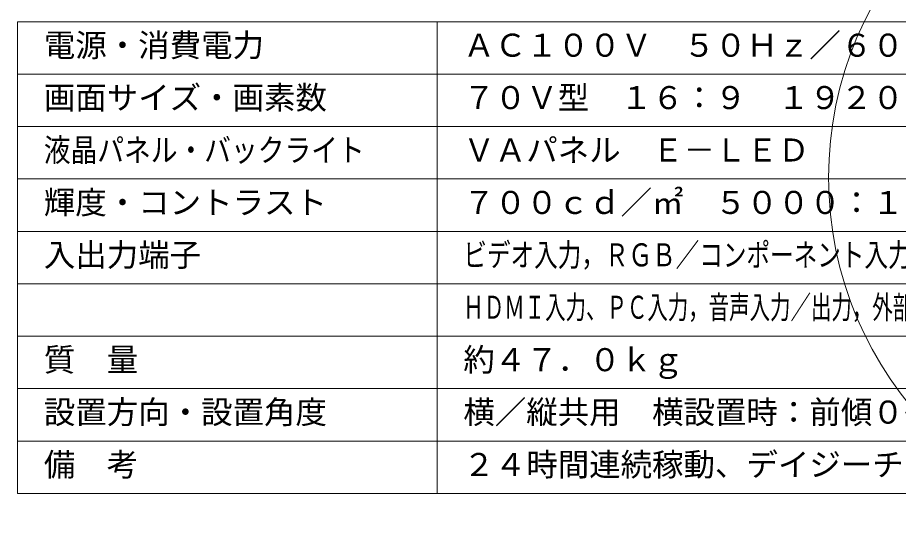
# Model space of a CAD drawing. Units: millimetres, scale not verified. Extents: x -62 to 83, y -61 to 69.
# Drawn here: x -62.5 to 21.5, y -60.7 to -11.1 of the extents above; entities that cross this region are included whole.
import ezdxf
from ezdxf.enums import TextEntityAlignment as Align

# ---------------------------------------------------------------- set-up
doc = ezdxf.new("R2010")
doc.units = ezdxf.units.MM
doc.header["$LTSCALE"] = 0.125
doc.layers.add('0-2_MOJI1', color=7, linetype='Continuous')
doc.layers.add('0-3_WAKU', color=1, linetype='Continuous', lineweight=18)
doc.layers.add('0-6_GAIKEI', color=1, linetype='Continuous', lineweight=18)
doc.styles.add('ＭＳ ゴシック', font='')
doc.styles.get('ＭＳ ゴシック').set_extended_font_data('MS Gothic')

msp = doc.modelspace()

# ---------------------------------------------------------------- linework, layer by layer
at = {"layer": '0-3_WAKU', "color": 4}
for p, q in [((-62.4907, -56.5022), (-62.4907, -11.5022)), ((-62.4907, -11.5022), (62.5093, -11.5022)), ((-22.4907, -56.5022), (-22.4907, -11.5022)), ((-62.4907, -56.5022), (62.5093, -56.5022))]:
    msp.add_line(p, q, dxfattribs=at)
at = {"layer": '0-3_WAKU'}
for p, q in [((62.5093, -16.5022), (-62.4907, -16.5022)), ((62.5093, -21.5022), (-62.4907, -21.5022)), ((62.5093, -26.5022), (-62.4907, -26.5022)), ((-62.4907, -31.5022), (62.5093, -31.5022)), ((-62.4907, -36.5022), (62.5093, -36.5022)), ((-62.4907, -41.5022), (62.5093, -41.5022)), ((-62.4907, -46.5022), (62.5093, -46.5022)), ((-62.4907, -51.5022), (62.5093, -51.5022))]:
    msp.add_line(p, q, dxfattribs=at)
at = {"layer": '0-6_GAIKEI'}
msp.add_circle((49.1532, -26.3775), 34.3182, dxfattribs=at)

# ---------------------------------------------------------------- texts
at = {"layer": '0-2_MOJI1', "style": 'ＭＳ ゴシック'}
for s, p in [('電源・消費電力', (-59.9907, -15.5022)), ('ＡＣ１００Ｖ\u3000５０Ｈｚ／６０Ｈｚ\u3000２６０Ｗ', (-19.9907, -15.5022)), ('画面サイズ・画素数', (-59.9907, -20.5022)), ('７０Ｖ型\u3000１６：９\u3000１９２０×１０８０画素', (-19.9907, -20.5022)), ('ＶＡパネル\u3000Ｅ－ＬＥＤ', (-19.9907, -25.5022)), ('輝度・コントラスト', (-59.9907, -30.5022)), ('７００ｃｄ／㎡\u3000５０００：１', (-19.9907, -30.5022)), ('入出力端子', (-59.9907, -35.5022)), ('質\u3000量', (-59.9907, -45.5022)), ('約４７．０ｋｇ', (-19.9907, -45.5022)), ('設置方向・設置角度', (-59.9907, -50.5022)), ('横／縦共用\u3000横設置時：前傾０～２０度まで', (-19.9907, -50.5022)), ('備\u3000考', (-59.9907, -55.5022)), ('２４時間連続稼動、デイジーチェーン', (-19.9907, -55.5022))]:
    msp.add_text(s, height=2.199, dxfattribs=at).set_placement(p, align=Align.BOTTOM_LEFT)
for s, width, p in [('液晶パネル・バックライト', 0.85, (-59.9907, -25.5022)), ('ビデオ入力，ＲＧＢ／コンポーネント入力，ＤＶＩ－Ｄ入力／出力', 0.75, (-19.9907, -35.5022)), ('ＨＤＭＩ入力、ＰＣ入力，音声入力／出力，外部制御端子，ＳＬＯＴ２．０', 0.65, (-19.9907, -40.5022))]:
    msp.add_text(s, height=2.199, dxfattribs=dict(at, width=width)).set_placement(p, align=Align.BOTTOM_LEFT)

doc.saveas('drawing.dxf')
